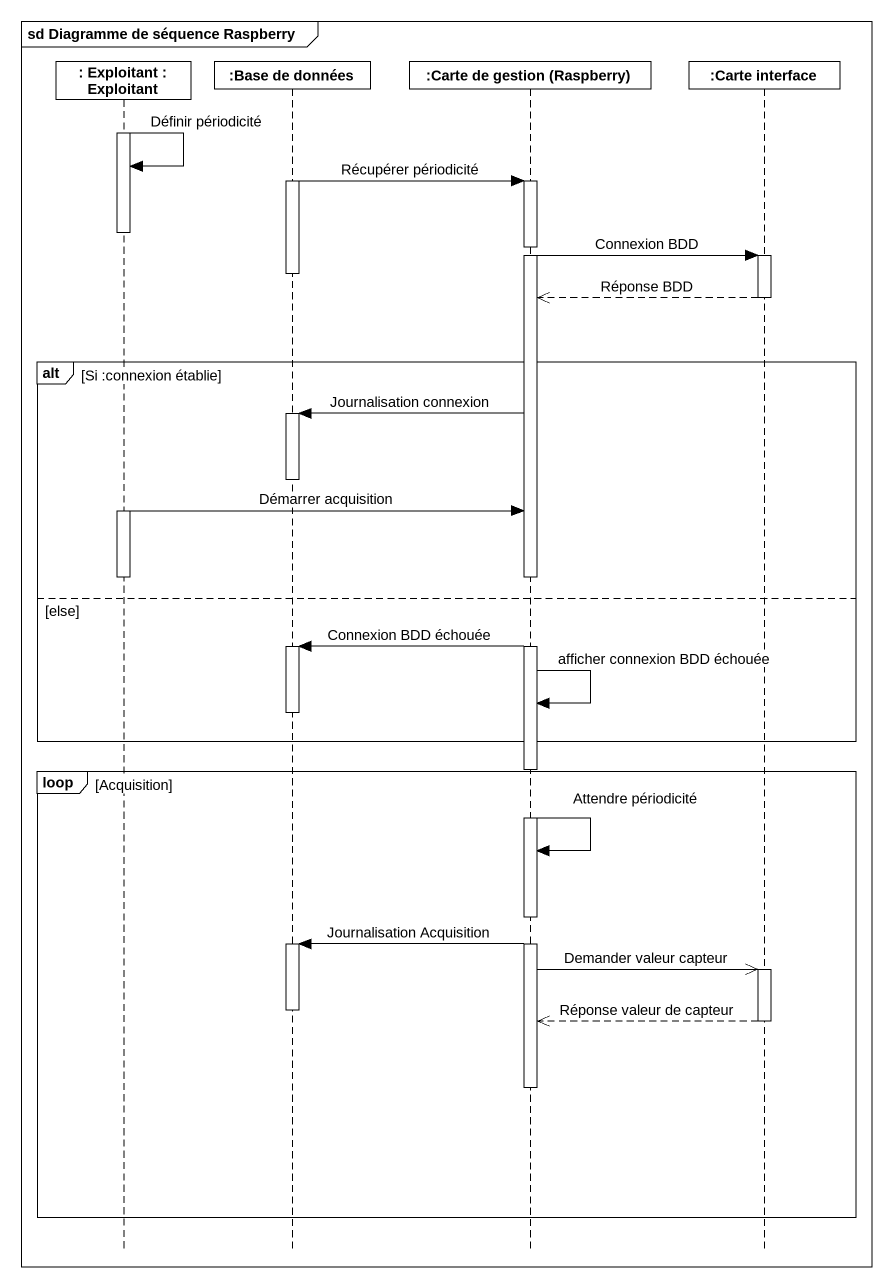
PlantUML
@startuml
mainframe sd Diagramme de séquence Raspberry
hide footbox
participant ": Exploitant : Exploitant" as Exploitant
participant ":Base de données" as Base_de_données
participant ":Carte de gestion (Raspberry)" as Carte_de_gestion_Raspberry
participant ":Carte interface" as Carte_interface

activate Exploitant
Exploitant -> Exploitant : Définir périodicité
activate Base_de_données
Base_de_données -> Carte_de_gestion_Raspberry : Récupérer périodicité
activate Carte_de_gestion_Raspberry
deactivate Exploitant
Carte_de_gestion_Raspberry -> Carte_interface : Connexion BDD
activate Carte_interface
deactivate Base_de_données
Carte_interface -->> Carte_de_gestion_Raspberry : Réponse BDD
deactivate Carte_interface
alt Si :connexion établie
  Carte_de_gestion_Raspberry -> Base_de_données : Journalisation connexion
  activate Base_de_données
  deactivate Base_de_données
  activate Exploitant
  Exploitant -> Carte_de_gestion_Raspberry : Démarrer acquisition
  deactivate Exploitant
else else
  Carte_de_gestion_Raspberry -> Base_de_données : Connexion BDD échouée
  activate Base_de_données
  Carte_de_gestion_Raspberry -> Carte_de_gestion_Raspberry : afficher connexion BDD échouée
  deactivate Base_de_données
end
loop Acquisition
  Carte_de_gestion_Raspberry -> Carte_de_gestion_Raspberry : Attendre périodicité
  Carte_de_gestion_Raspberry -> Base_de_données : Journalisation Acquisition
  activate Base_de_données
  Carte_de_gestion_Raspberry ->> Carte_interface : Demander valeur capteur
  activate Carte_interface
  deactivate Base_de_données
  Carte_interface -->> Carte_de_gestion_Raspberry : Réponse valeur de capteur
  deactivate Carte_interface
  deactivate Carte_de_gestion_Raspberry
end
@enduml
